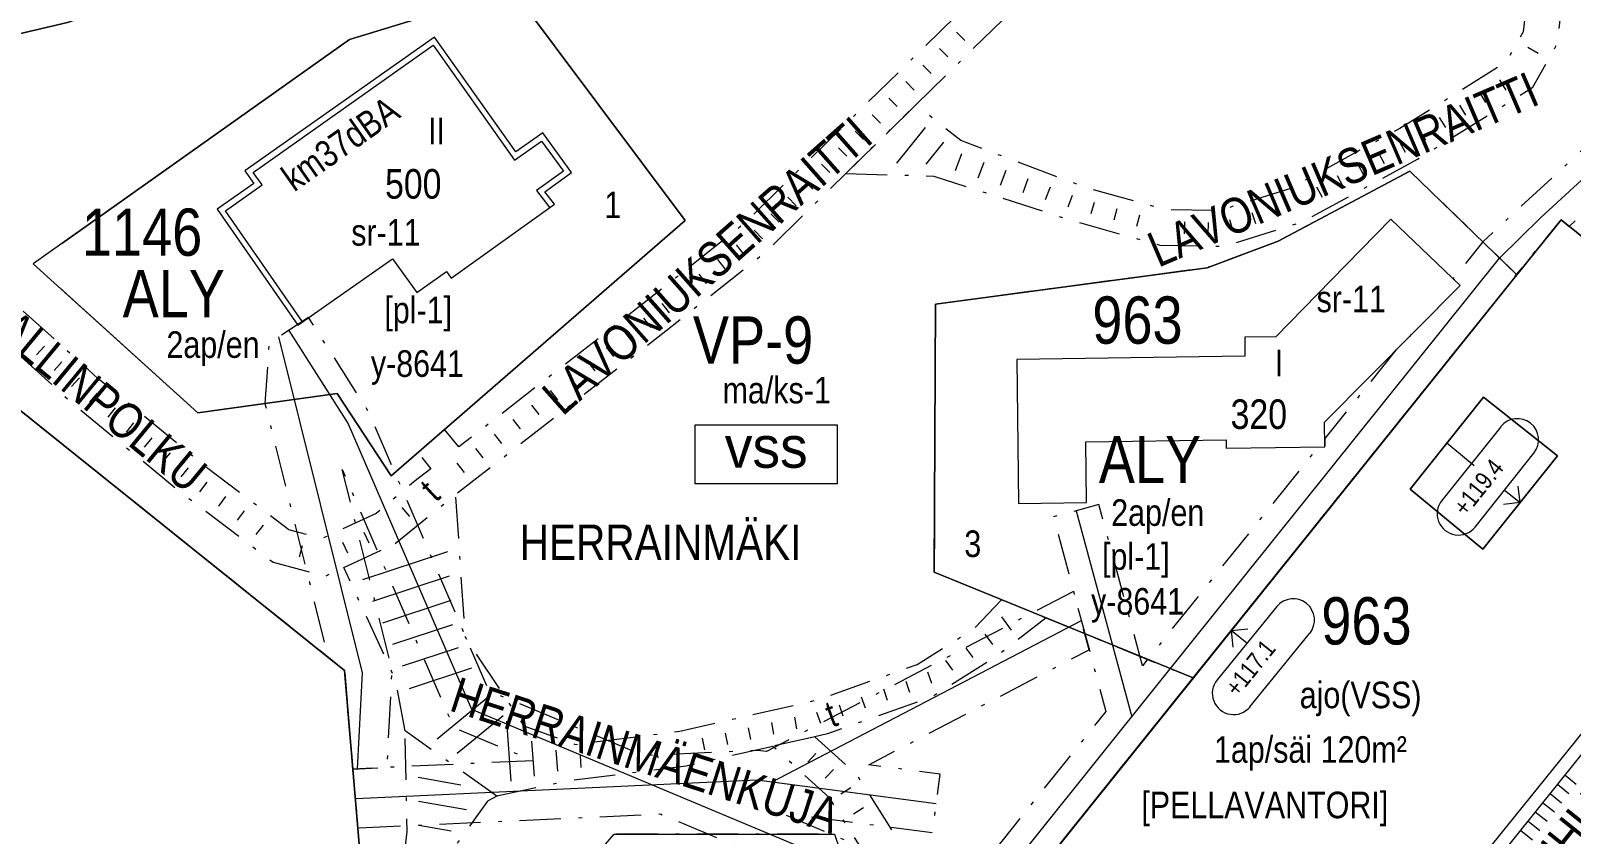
# Model space of a CAD drawing. Header units: metres. Extents: x 24485995 to 24488038, y 6819999 to 6822001.
# Drawn here: x 24487239.2 to 24487369.6, y 6821818.9 to 6821886.9 of the extents above; entities that cross this region are included whole.
import ezdxf
from ezdxf.enums import TextEntityAlignment as Align

# ---------------------------------------------------------------- set-up
doc = ezdxf.new("R2010")
doc.units = ezdxf.units.M
for name, pattern in [('k10040', [10.3, 3.5, -1.5, 0.3, -1.5, 3.5]), ('K10271', [0]), ('k10400', [0]), ('k10rt0', [0]), ('k10vi1', [0]), ('Osoitus_AK', [0])]:
    doc.linetypes.add(name, pattern=pattern)
for name, color, linetype, lineweight in [('AK_AsemakaavaTeksti_Kadun_puistonnimi', 7, 'Continuous', 0), ('AK_AsemakaavaTeksti_Korttelinumero', 7, 'Continuous', 0), ('AK_JohdoillevarattuViiva', 7, 'Continuous', 0), ('AK_Kaavamerkinta_Kayttotarkoitusalue', 7, 'Continuous', 0), ('AK_KayttotarkoitusSymboliViiva_Rautatiealueen_kuvio', 14, 'Continuous', 0), ('AK_KayttotarkoitusSymboliViiva_Virkistysalueen_kuvio_murtoviiva', 7, 'Continuous', 0), ('AK_KayttotarkoitusViiva', 7, 'Continuous', 0), ('AK_LiikennointiTeksti_Autopaikkamerkinta', 7, 'Continuous', 0), ('AK_LiikennointiTeksti_Autopaikkamerkinta_m2', 7, 'Continuous', 0), ('AK_LiikennointiViiva_Polkuviivoitus', 7, 'Continuous', 0), ('AK_MuuAsemakaavaTeksti_Alueenosan_kayttotarkoitus', 7, 'Continuous', 0), ('AK_MuuAsemakaavaTeksti_Erityismaarays', 7, 'Continuous', 0), ('AK_MuuAsemakaavaViiva_alueenosan_raja', 7, 'Continuous', 0), ('AK_MuuAsemakaavaViiva_Merkinnan_Kohdistusnuoli', 7, 'Continuous', 0), ('AK_RakennusalaTeksti_Kerrosala_tai_luku', 7, 'Continuous', 0), ('AK_RakennusalaTeksti_Rakennusoikeus', 7, 'Continuous', 0), ('AK_RakennusalaViiva_Rakennusalan_raja__I_', 7, 'Continuous', 0), ('AK_RakentaminenSymboli_Vaestonsuoja', 7, 'Continuous', 0), ('AK_RakentaminenTeksti_Korkeusmerkinta', 7, 'Continuous', 0), ('AK_RakentaminenTeksti_Korkeusmerkinta_ja_soikio_ja_nuoli', 7, 'Continuous', 0), ('AK_RakentaminenViiva_dB_yms_aaltoviiva', 7, 'Continuous', 0), ('AK_Tontti_Sitova', 7, 'Continuous', 0), ('AK_Tonttinumero', 7, 'Continuous', 0)]:
    doc.layers.add(name, color=color, linetype=linetype, lineweight=lineweight)
doc.styles.add('ArialNarrow', font='ARIALN.TTF')
doc.styles.add('Styledgn000', font='dgn000.shx')

# ---------------------------------------------------------------- blocks, each defined once
blk = doc.blocks.new('VSS')
at = {"layer": 'AK_RakentaminenSymboli_Vaestonsuoja', "color": 7, "linetype": 'Continuous', "lineweight": 13, "extrusion": (0, 0, -1), "flags": 128}
blk.add_lwpolyline([(-6, -2.5), (6, -2.5), (6, 2.5), (-6, 2.5), (-6, -2.5)], dxfattribs=at)
at = {"layer": 'AK_RakentaminenSymboli_Vaestonsuoja', "color": 7, "linetype": 'Continuous', "lineweight": 13, "style": 'Styledgn000'}
blk.add_text('vss', height=3.5, dxfattribs=at).set_placement((0.01, 0.62), align=Align.MIDDLE_CENTER)

msp = doc.modelspace()

# ---------------------------------------------------------------- linework, layer by layer
at = {"layer": 'AK_JohdoillevarattuViiva', "linetype": 'Continuous', "lineweight": 5, "flags": 128}
for points in [[(24487261.06, 6821861.54), (24487266.08, 6821853.63), (24487276.53, 6821829.44), (24487318.76, 6821811.75), (24487334.9, 6821831.87), (24487363.58, 6821867.66), (24487367.05, 6821871.08), (24487379.95, 6821882.93), (24487402.09, 6821903.14), (24487405.75, 6821900.21)], [(24487266.87, 6821824.4), (24487267.28, 6821832.54), (24487260.21, 6821860.98)], [(24487327.72, 6821846.26), (24487332.43, 6821828.8)], [(24487301.93, 6821823.26), (24487328.16, 6821836.96)], [(24487266.76, 6821821.89), (24487300.68, 6821823.45), (24487315.88, 6821821.47)]]:
    msp.add_lwpolyline(points, dxfattribs=at)
at = {"layer": 'AK_KayttotarkoitusSymboliViiva_Rautatiealueen_kuvio', "linetype": 'k10rt0', "lineweight": 9, "flags": 128}
msp.add_lwpolyline([(24486973.74, 6821820.32), (24487023.34, 6821829.8), (24487026.29, 6821830.36), (24487028.7, 6821830.82), (24487033.03, 6821831.97), (24487042.39, 6821834.44), (24487117.72, 6821854.36), (24487121.98, 6821855.49), (24487125.34, 6821856.38), (24487159.87, 6821866.63), (24487185.87, 6821874.36), (24487197.66, 6821877.13), (24487242.3, 6821887.63), (24487291.83, 6821904.85), (24487336.31, 6821913.34), (24487383.89, 6821918.03), (24487411.38, 6821918.41), (24487415.03, 6821918.46), (24487414.98, 6821921.46), (24487461.5, 6821915.68), (24487471.75, 6821914.38), (24487487.67, 6821908.43), (24487519.16, 6821902.87), (24487527.06, 6821901.47), (24487567.17, 6821886), (24487600.39, 6821873.18)], dxfattribs=at)
at = {"layer": 'AK_KayttotarkoitusSymboliViiva_Virkistysalueen_kuvio_murtoviiva', "linetype": 'k10vi1', "lineweight": 9, "flags": 128}
for points in [[(24487320.59, 6821810.85), (24487337.63, 6821832.09), (24487315.7, 6821841.06), (24487315.81, 6821863.75), (24487338.82, 6821866.85), (24487344.83, 6821869.09), (24487355.97, 6821875.03), (24487365.04, 6821866.25), (24487368.78, 6821870.9), (24487373.85, 6821866.84), (24487378.23, 6821872.29), (24487381.35, 6821869.79), (24487386.15, 6821875.78), (24487353.9, 6821912.93), (24487354.24, 6821915.11), (24487336.31, 6821913.34), (24487291.83, 6821904.85), (24487242.3, 6821887.63), (24487197.66, 6821877.13), (24487199.84, 6821869.59), (24487219.75, 6821869.64), (24487241.98, 6821851.81), (24487265.77, 6821832.72), (24487268.76, 6821797.28), (24487270.66, 6821795.67), (24487312.39, 6821760.2), (24487317.17, 6821761.04), (24487305.75, 6821770.95), (24487296.32, 6821782.51), (24487278.23, 6821806.88), (24487288.59, 6821818.86), (24487307.26, 6821818.86), (24487313.1, 6821801.69), (24487317.14, 6821806.31), (24487339.25, 6821788.57), (24487340.94, 6821790.67), (24487321.06, 6821806.63)], [(24487241.84, 6821868.91), (24487266.2, 6821886.19), (24487280, 6821890.41), (24487294.61, 6821870.85), (24487269.72, 6821849.21), (24487265.14, 6821856.2), (24487253.34, 6821854.54), (24487241.62, 6821865.16)]]:
    msp.add_lwpolyline(points, dxfattribs=at)
at = {"layer": 'AK_KayttotarkoitusViiva', "linetype": 'Continuous', "lineweight": 20, "flags": 128}
for points in [[(24487317.17, 6821761.04), (24487312.39, 6821760.2), (24487270.66, 6821795.67), (24487268.76, 6821797.28), (24487265.77, 6821832.72), (24487241.98, 6821851.81), (24487219.75, 6821869.64), (24487199.84, 6821869.59), (24487197.66, 6821877.13), (24487242.3, 6821887.63), (24487291.83, 6821904.85), (24487336.31, 6821913.34), (24487354.24, 6821915.11)], [(24487340.94, 6821790.67), (24487341.88, 6821789.92), (24487396.62, 6821858.14), (24487423.54, 6821891.7)], [(24487239.4, 6821867.17), (24487253.34, 6821854.54), (24487265.14, 6821856.2), (24487269.72, 6821849.21), (24487294.61, 6821870.85), (24487280, 6821890.41), (24487266.2, 6821886.19), (24487239.4, 6821867.17)], [(24487365.04, 6821866.25), (24487355.97, 6821875.03), (24487344.83, 6821869.09), (24487338.82, 6821866.85), (24487315.81, 6821863.75), (24487315.7, 6821841.06), (24487337.63, 6821832.09)], [(24487386.15, 6821875.78), (24487381.35, 6821869.79), (24487378.23, 6821872.29), (24487373.85, 6821866.84), (24487368.78, 6821870.9), (24487365.04, 6821866.25)], [(24487337.63, 6821832.09), (24487365.04, 6821866.25)], [(24487337.63, 6821832.09), (24487318.72, 6821808.51)]]:
    msp.add_lwpolyline(points, dxfattribs=at)
at = {"layer": 'AK_LiikennointiViiva_Polkuviivoitus', "linetype": 'Continuous', "lineweight": 0, "flags": 128}
for points in [[(24487318.29, 6821886.1), (24487317.59, 6821886.81)], [(24487316.86, 6821884.7), (24487316.16, 6821885.41)], [(24487366.84, 6821885), (24487365.97, 6821885.49)], [(24487315.43, 6821883.3), (24487314.73, 6821884.01)], [(24487314, 6821881.9), (24487313.3, 6821882.61)], [(24487364.12, 6821881.9), (24487363.59, 6821882.75)], [(24487362.42, 6821880.84), (24487361.89, 6821881.69)], [(24487312.57, 6821880.5), (24487311.87, 6821881.21)], [(24487360.73, 6821879.78), (24487360.2, 6821880.63)], [(24487311.15, 6821879.1), (24487310.45, 6821879.81)], [(24487312.53, 6821875.7), (24487314.95, 6821878.73)], [(24487359.03, 6821878.72), (24487358.5, 6821879.57)], [(24487309.72, 6821877.7), (24487309.02, 6821878.41)], [(24487315.03, 6821875.63), (24487316.51, 6821877.48)], [(24487355.6, 6821876.61), (24487355.12, 6821877.49)], [(24487357.34, 6821877.66), (24487356.8, 6821878.51)], [(24487308.29, 6821876.3), (24487307.59, 6821877.01)], [(24487317.51, 6821875.07), (24487318.05, 6821876.51)], [(24487353.84, 6821875.66), (24487353.36, 6821876.54)], [(24487306.86, 6821874.9), (24487306.16, 6821875.62)], [(24487319.41, 6821874.46), (24487319.92, 6821875.8)], [(24487321.32, 6821873.85), (24487321.79, 6821875.1)], [(24487352.08, 6821874.7), (24487351.61, 6821875.58)], [(24487305.43, 6821873.5), (24487304.73, 6821874.22)], [(24487323.23, 6821873.23), (24487323.66, 6821874.4)], [(24487325.13, 6821872.62), (24487325.54, 6821873.69)], [(24487348.57, 6821872.79), (24487348.09, 6821873.66)], [(24487350.33, 6821873.74), (24487349.85, 6821874.62)], [(24487304, 6821872.1), (24487303.3, 6821872.82)], [(24487327.04, 6821872.01), (24487327.41, 6821872.99)], [(24487329, 6821871.43), (24487329.27, 6821872.39)], [(24487344.84, 6821871.15), (24487344.54, 6821872.1)], [(24487302.57, 6821870.7), (24487301.87, 6821871.42)], [(24487330.93, 6821870.89), (24487331.2, 6821871.85)], [(24487332.85, 6821870.36), (24487333.12, 6821871.32)], [(24487341.02, 6821869.95), (24487340.72, 6821870.9)], [(24487342.93, 6821870.55), (24487342.63, 6821871.5)], [(24487301.15, 6821869.3), (24487300.45, 6821870.02)], [(24487336.9, 6821869.73), (24487336.92, 6821870.73)], [(24487338.9, 6821869.69), (24487338.92, 6821870.69)], [(24487299.57, 6821867.99), (24487298.95, 6821868.78)], [(24487298, 6821866.75), (24487297.38, 6821867.53)], [(24487296.43, 6821865.51), (24487295.81, 6821866.29)], [(24487294.86, 6821864.27), (24487294.24, 6821865.05)], [(24487293.3, 6821863.03), (24487292.67, 6821863.81)], [(24487291.72, 6821861.79), (24487291.11, 6821862.58)], [(24487290.14, 6821860.56), (24487289.53, 6821861.35)], [(24487240.35, 6821860.21), (24487239.68, 6821859.47)], [(24487288.56, 6821859.33), (24487287.95, 6821860.12)], [(24487241.83, 6821858.87), (24487241.17, 6821858.13)], [(24487286.98, 6821858.1), (24487286.37, 6821858.89)], [(24487243.32, 6821857.53), (24487242.65, 6821856.79)], [(24487285.41, 6821856.87), (24487284.79, 6821857.66)], [(24487244.81, 6821856.23), (24487244.18, 6821855.46)], [(24487282.25, 6821854.42), (24487281.63, 6821855.21)], [(24487283.83, 6821855.65), (24487283.21, 6821856.44)], [(24487246.36, 6821854.97), (24487245.72, 6821854.19)], [(24487280.67, 6821853.19), (24487280.06, 6821853.98)], [(24487247.9, 6821853.7), (24487247.27, 6821852.92)], [(24487279.09, 6821851.96), (24487278.48, 6821852.75)], [(24487249.45, 6821852.43), (24487248.81, 6821851.65)], [(24487277.51, 6821850.73), (24487276.9, 6821851.52)], [(24487250.99, 6821851.16), (24487250.36, 6821850.39)], [(24487275.93, 6821849.51), (24487275.32, 6821850.3)], [(24487252.54, 6821849.89), (24487251.91, 6821849.12)], [(24487254.1, 6821848.67), (24487253.49, 6821847.87)], [(24487255.69, 6821847.46), (24487255.09, 6821846.66)], [(24487257.28, 6821846.25), (24487256.68, 6821845.45)], [(24487270.62, 6821846.54), (24487271.27, 6821845.76)], [(24487258.88, 6821845.04), (24487258.27, 6821844.24)], [(24487265.59, 6821843.6), (24487266.01, 6821842.7)], [(24487267.4, 6821844.45), (24487267.82, 6821843.54)], [(24487262.19, 6821843.3), (24487261.93, 6821842.34)], [(24487274.48, 6821842.77), (24487267.28, 6821840.4)], [(24487274.62, 6821840.71), (24487268.13, 6821838.57)], [(24487274.76, 6821838.65), (24487268.97, 6821836.74)], [(24487321.4, 6821837.26), (24487322.22, 6821836.14)], [(24487274.9, 6821836.59), (24487269.82, 6821834.92)], [(24487320, 6821835.79), (24487320.64, 6821834.92)], [(24487275.38, 6821834.64), (24487270.66, 6821833.09)], [(24487318.37, 6821834.63), (24487318.96, 6821833.82)], [(24487316.67, 6821833.57), (24487317.26, 6821832.76)], [(24487276.53, 6821832.91), (24487271.25, 6821831.18)], [(24487313.29, 6821831.83), (24487313.62, 6821830.89)], [(24487315.14, 6821832.61), (24487315.47, 6821831.64)], [(24487278.08, 6821830.57), (24487273.62, 6821826.9)], [(24487309.52, 6821830.49), (24487309.85, 6821829.55)], [(24487311.41, 6821831.16), (24487311.73, 6821830.22)], [(24487305.74, 6821829.2), (24487306.07, 6821828.25)], [(24487307.64, 6821829.82), (24487307.96, 6821828.88)], [(24487279.19, 6821828.89), (24487275.31, 6821825.7)], [(24487279.49, 6821828.43), (24487279.84, 6821823.36)], [(24487299.96, 6821827.88), (24487300.14, 6821826.89)], [(24487301.91, 6821828.32), (24487302.09, 6821827.34)], [(24487303.86, 6821828.77), (24487304.04, 6821827.78)], [(24487281.61, 6821826.73), (24487281.82, 6821823.77)], [(24487296.05, 6821826.99), (24487296.24, 6821826)], [(24487298.01, 6821827.43), (24487298.19, 6821826.45)], [(24487283.67, 6821825.99), (24487283.79, 6821824.19)], [(24487285.71, 6821825.52), (24487285.78, 6821824.52)], [(24487292.11, 6821826.32), (24487292.29, 6821825.33)], [(24487305, 6821824.95), (24487305.69, 6821825.68)], [(24487306.48, 6821823.61), (24487307.17, 6821824.34)], [(24487370.06, 6821823.08), (24487369.1, 6821823.85)], [(24487271.99, 6821823.68), (24487275.61, 6821823.03)], [(24487307.79, 6821822.28), (24487308.63, 6821822.81)], [(24487369.45, 6821822.29), (24487368.47, 6821823.07)], [(24487276.11, 6821820.91), (24487272.03, 6821821.64)], [(24487368.22, 6821820.71), (24487367.22, 6821821.51)], [(24487368.83, 6821821.5), (24487367.85, 6821822.29)], [(24487308.86, 6821820.59), (24487309.7, 6821821.13)], [(24487366.99, 6821819.13), (24487365.97, 6821819.95)], [(24487367.6, 6821819.92), (24487366.6, 6821820.73)], [(24487274.8, 6821819.11), (24487272.07, 6821819.6)], [(24487366.37, 6821818.35), (24487365.35, 6821819.17)]]:
    msp.add_lwpolyline(points, dxfattribs=at)
at = {"layer": 'AK_MuuAsemakaavaViiva_alueenosan_raja', "linetype": 'k10040', "lineweight": 5, "flags": 128}
for points in [[(24487354.24, 6821915.11), (24487353.9, 6821912.93), (24487386.15, 6821875.78), (24487381.35, 6821869.79), (24487378.23, 6821872.29), (24487373.85, 6821866.84), (24487368.78, 6821870.9), (24487365.04, 6821866.25), (24487355.97, 6821875.03), (24487344.83, 6821869.09), (24487338.82, 6821866.85), (24487315.81, 6821863.75), (24487315.7, 6821841.06), (24487337.63, 6821832.09), (24487318.72, 6821808.51), (24487340.94, 6821790.67), (24487339.25, 6821788.57), (24487317.14, 6821806.31), (24487313.1, 6821801.69), (24487307.26, 6821818.86), (24487288.59, 6821818.86), (24487278.23, 6821806.88), (24487296.32, 6821782.51), (24487305.75, 6821770.95), (24487317.17, 6821761.04), (24487312.39, 6821760.2), (24487270.66, 6821795.67), (24487268.76, 6821797.28), (24487265.77, 6821832.72), (24487241.98, 6821851.81), (24487219.75, 6821869.64), (24487199.84, 6821869.59), (24487197.66, 6821877.13), (24487242.3, 6821887.63), (24487291.83, 6821904.85), (24487336.31, 6821913.34), (24487354.24, 6821915.11)], [(24487308.22, 6821874.83), (24487315.66, 6821874.61), (24487327.62, 6821870.77), (24487334.82, 6821868.77), (24487340.28, 6821868.67), (24487346.96, 6821870.77), (24487356.63, 6821876.04), (24487366.39, 6821882.14), (24487368.48, 6821885.88), (24487368.96, 6821890.07), (24487367.65, 6821894.53), (24487366.03, 6821897.16), (24487362.94, 6821901.63), (24487360.85, 6821904.86), (24487358.07, 6821907.22), (24487353.32, 6821909.8)], [(24487347.89, 6821907.87), (24487350.72, 6821907.55), (24487353.79, 6821906.44), (24487356.27, 6821904.82), (24487358.57, 6821902.86), (24487360.45, 6821899.96), (24487363.52, 6821895.52), (24487364.89, 6821893.3), (24487365.91, 6821889.81), (24487365.57, 6821886.82), (24487364.14, 6821884.27), (24487355.12, 6821878.63), (24487345.78, 6821873.54), (24487339.84, 6821871.68), (24487335.26, 6821871.76), (24487328.55, 6821873.63), (24487317.95, 6821877.61), (24487314.15, 6821880.65), (24487308.22, 6821874.83)], [(24487314.15, 6821880.65), (24487321.99, 6821888.32), (24487334.29, 6821899.33), (24487342.15, 6821905.22), (24487347.89, 6821907.87)], [(24487281.75, 6821825.08), (24487266.47, 6821824.38), (24487266.9, 6821819.4), (24487292.52, 6821820.57), (24487308.05, 6821814.07), (24487306.65, 6821813.01), (24487306.34, 6821807.75), (24487312.31, 6821812.28), (24487315.06, 6821811.13), (24487308.29, 6821792.67), (24487301.47, 6821804.21), (24487296.64, 6821804.45), (24487303.93, 6821792.68), (24487293.92, 6821790.5), (24487281.31, 6821796.61), (24487267.36, 6821813.91), (24487268.11, 6821805.01), (24487278.12, 6821792.6), (24487293.3, 6821785.24), (24487306.73, 6821788.17), (24487307.13, 6821787.53), (24487310.61, 6821787.39), (24487318.76, 6821809.58), (24487319.37, 6821809.33), (24487337.63, 6821832.09), (24487365.04, 6821866.25), (24487364.87, 6821866.1), (24487368.78, 6821870.9), (24487369.47, 6821870.35), (24487381.35, 6821881.32), (24487401.45, 6821900.46), (24487404.18, 6821898.26), (24487407.31, 6821902.16), (24487401.95, 6821906.46), (24487378.72, 6821884.34), (24487362.15, 6821869.04), (24487359.65, 6821865.92), (24487360.24, 6821865.35), (24487354.76, 6821859.82), (24487348.78, 6821852.37), (24487348.78, 6821851.66), (24487348.2, 6821851.65), (24487334.51, 6821834.59), (24487333.34, 6821833.12), (24487329.65, 6821846.78), (24487325.79, 6821845.74), (24487330.24, 6821829.26), (24487318.14, 6821814.18), (24487302.63, 6821820.67), (24487315.56, 6821819), (24487316.2, 6821823.95), (24487310.16, 6821824.74), (24487328.83, 6821834.49), (24487327.49, 6821839.43), (24487301.51, 6821825.86), (24487300.78, 6821825.96), (24487291.08, 6821825.51), (24487278.02, 6821830.98), (24487267.85, 6821854.57), (24487262.73, 6821862.63), (24487259.38, 6821860.45), (24487259.03, 6821855.34), (24487264.38, 6821833.84), (24487265.77, 6821832.72), (24487266.47, 6821824.38), (24487269.38, 6821824.52), (24487269.79, 6821832.78), (24487265.57, 6821849.76), (24487275.01, 6821827.9), (24487281.75, 6821825.08)], [(24487327.53, 6821897.3), (24487319.93, 6821890.51), (24487299.5, 6821870.49), (24487291.13, 6821863.86), (24487275.45, 6821851.66), (24487274.24, 6821853.15), (24487271.98, 6821851.18), (24487273.08, 6821849.82), (24487271.65, 6821848.71), (24487268.44, 6821846.03), (24487263.84, 6821843.89), (24487261.06, 6821844.64), (24487253.85, 6821850.11), (24487244.92, 6821857.44), (24487234.17, 6821867.12), (24487225.34, 6821872.12), (24487217.79, 6821874.46), (24487213.58, 6821875.26), (24487208.58, 6821875.61), (24487198.25, 6821875.09), (24487199.84, 6821869.59), (24487209.21, 6821871.66), (24487213.87, 6821871.83), (24487224.15, 6821869.35), (24487232.41, 6821864.67), (24487242.96, 6821855.17), (24487251.99, 6821847.75), (24487259.72, 6821841.9), (24487264.12, 6821840.71), (24487265.7, 6821841.45)], [(24487308.22, 6821874.83), (24487314.15, 6821880.65)], [(24487270.06, 6821843.48), (24487275.16, 6821847.63), (24487292.98, 6821861.5), (24487301.49, 6821868.24), (24487308.22, 6821874.83)], [(24487199.77, 6821821.57), (24487206.79, 6821815.94), (24487210.55, 6821820.62), (24487248.38, 6821790.27), (24487257.14, 6821801.19), (24487267.28, 6821793.05), (24487258.52, 6821782.13), (24487254.76, 6821777.45), (24487262.55, 6821771.19), (24487266.32, 6821775.87), (24487309.8, 6821740.99), (24487318.54, 6821751.88), (24487329.45, 6821743.11), (24487330.26, 6821744.12), (24487312.39, 6821760.2), (24487268.76, 6821797.28), (24487265.77, 6821832.72), (24487233.4, 6821858.69), (24487219.63, 6821841.53), (24487211.84, 6821847.79), (24487203.08, 6821836.87), (24487208.54, 6821832.49), (24487199.77, 6821821.57)], [(24487270.06, 6821843.48), (24487275.16, 6821847.63), (24487275.97, 6821835.57), (24487280.96, 6821828.03), (24487285.29, 6821826.47), (24487294.17, 6821827.58), (24487305.83, 6821830.24), (24487314.27, 6821833.24), (24487319.04, 6821836.24), (24487321.41, 6821838.72), (24487325.18, 6821837.18), (24487320.95, 6821833.89), (24487315.58, 6821830.52), (24487306.67, 6821827.36), (24487305.6, 6821827.11)], [(24487265.7, 6821841.45), (24487270.06, 6821843.48)], [(24487270.9, 6821827.61), (24487270.1, 6821831.92), (24487265.7, 6821841.45)], [(24487278.66, 6821822.09), (24487277.88, 6821821.66), (24487274.93, 6821817.58), (24487274.15, 6821811.35), (24487274.34, 6821806.79), (24487274.92, 6821804.48), (24487277.44, 6821800.33), (24487282.56, 6821795.78), (24487288.61, 6821789.97), (24487293.55, 6821784.91), (24487295.75, 6821782.3), (24487299.43, 6821778.27), (24487305.56, 6821770.88), (24487316.02, 6821760.83), (24487312.97, 6821760.3), (24487303.73, 6821769.17), (24487297.54, 6821776.63), (24487293.88, 6821780.65), (24487291.69, 6821783.23), (24487286.85, 6821788.2), (24487279.91, 6821792.79), (24487274.34, 6821797.74), (24487271.19, 6821802.92), (24487270.36, 6821806.21), (24487270.14, 6821811.51), (24487271.08, 6821819.09), (24487270.9, 6821827.61)], [(24487278.66, 6821822.09), (24487270.9, 6821827.61)], [(24487305.6, 6821827.11), (24487302.04, 6821826.3)], [(24487305.6, 6821827.11), (24487309.12, 6821823.91), (24487312.79, 6821818.13), (24487314.03, 6821813.51), (24487315.63, 6821807.52)], [(24487302.04, 6821826.3), (24487294.7, 6821824.62), (24487284.95, 6821823.41), (24487278.66, 6821822.09)], [(24487317.14, 6821806.31), (24487313.1, 6821801.69), (24487312.15, 6821804.5), (24487312.72, 6821806.79), (24487310.01, 6821816.91), (24487306.8, 6821821.97), (24487302.04, 6821826.3)]]:
    msp.add_lwpolyline(points, dxfattribs=at)
at = {"layer": 'AK_MuuAsemakaavaViiva_Merkinnan_Kohdistusnuoli', "linetype": 'Osoitus_AK', "lineweight": 5, "flags": 128}
msp.add_lwpolyline([(24487361.41, 6821850.06), (24487359.11, 6821851.99)], dxfattribs=at)
at = {"layer": 'AK_RakennusalaViiva_Rakennusalan_raja__I_', "linetype": 'K10271', "lineweight": 9, "flags": 128}
for points in [[(24487273.39, 6821886.39), (24487257.34, 6821875.04), (24487258.1, 6821873.99), (24487254.99, 6821871.8), (24487261.81, 6821861.99), (24487269.82, 6821867.61), (24487271.88, 6821864.74), (24487274.39, 6821866.54), (24487274.79, 6821865.97), (24487283.54, 6821872.22), (24487282.73, 6821873.27), (24487285, 6821874.9), (24487282.57, 6821878.27), (24487280.28, 6821876.65), (24487273.39, 6821886.39)], [(24487395.63, 6821858.51), (24487381.55, 6821870.05), (24487381.34, 6821869.79), (24487378.22, 6821872.3), (24487373.84, 6821866.84), (24487368.77, 6821870.9), (24487358.54, 6821858.14), (24487318.71, 6821808.51), (24487340.94, 6821790.67), (24487395.34, 6821858.14), (24487395.63, 6821858.51)], [(24487354.36, 6821870.96), (24487349.33, 6821865.81), (24487344.63, 6821861), (24487342, 6821860.97), (24487342.01, 6821859.35), (24487322.69, 6821859.07), (24487322.84, 6821846.88), (24487328.6, 6821846.96), (24487328.53, 6821852.1), (24487340.41, 6821852.26), (24487340.42, 6821851.55), (24487348.78, 6821851.66), (24487348.76, 6821853.77), (24487360.24, 6821865.35), (24487354.36, 6821870.96)], [(24487254.76, 6821777.45), (24487262.55, 6821771.19), (24487266.32, 6821775.87), (24487267.88, 6821774.62), (24487303.56, 6821745.99), (24487309.8, 6821740.99), (24487312.18, 6821743.96), (24487318.54, 6821751.88), (24487327.9, 6821744.36), (24487329.45, 6821743.11), (24487330.26, 6821744.12), (24487312.39, 6821760.2), (24487268.76, 6821797.28), (24487265.77, 6821832.72), (24487234.08, 6821858.15), (24487233.4, 6821858.69), (24487232.97, 6821858.15), (24487227.77, 6821851.67), (24487219.63, 6821841.53), (24487217.1, 6821843.57), (24487211.84, 6821847.79), (24487203.08, 6821836.87), (24487208.54, 6821832.49), (24487199.77, 6821821.57), (24487206.79, 6821815.94), (24487210.55, 6821820.62), (24487212.11, 6821819.37), (24487248.38, 6821790.27), (24487257.14, 6821801.19), (24487265.72, 6821794.3), (24487267.28, 6821793.05), (24487258.52, 6821782.13), (24487254.76, 6821777.45)], [(24487368.48, 6821850.91), (24487362.16, 6821842.99), (24487356, 6821848.1), (24487362.21, 6821855.88), (24487368.48, 6821850.91)], [(24487368.48, 6821850.91), (24487362.21, 6821855.88), (24487356, 6821848.1), (24487362.16, 6821842.99), (24487368.48, 6821850.91)]]:
    msp.add_lwpolyline(points, dxfattribs=at)
at = {"layer": 'AK_RakentaminenTeksti_Korkeusmerkinta_ja_soikio_ja_nuoli', "linetype": 'Continuous', "lineweight": 5, "flags": 128}
for points in [[(24487363.67, 6821853.38), (24487358.68, 6821847.12)], [(24487361.5, 6821844.88), (24487366.48, 6821851.13)], [(24487363.99, 6821848.01), (24487365.32, 6821846.95)], [(24487365.32, 6821846.95), (24487365.16, 6821848.35)], [(24487365.32, 6821846.95), (24487363.91, 6821846.79)], [(24487344.7, 6821838.14), (24487339.65, 6821831.93)], [(24487340.86, 6821836.11), (24487342.27, 6821836.25)], [(24487340.86, 6821836.11), (24487341, 6821834.7)], [(24487342.18, 6821835.03), (24487340.86, 6821836.11)], [(24487342.44, 6821829.66), (24487347.49, 6821835.86)]]:
    msp.add_lwpolyline(points, dxfattribs=at)
at = {"layer": 'AK_RakentaminenTeksti_Korkeusmerkinta_ja_soikio_ja_nuoli', "linetype": 'Continuous', "lineweight": 5}
for centre, start, end in [((24487365.08, 6821852.26), 321.4229, 141.4229), ((24487360.09, 6821846), 141.4229, 321.4229), ((24487346.1, 6821837), 320.8498, 140.8498), ((24487341.05, 6821830.79), 140.8498, 320.8498)]:
    msp.add_arc(centre, 1.8, start, end, dxfattribs=at)
at = {"layer": 'AK_RakentaminenViiva_dB_yms_aaltoviiva', "linetype": 'k10400', "lineweight": 0, "flags": 128}
msp.add_lwpolyline([(24487262.22, 6821862.27), (24487255.68, 6821871.67), (24487258.8, 6821873.87), (24487258.04, 6821874.92), (24487273.27, 6821885.69), (24487280.17, 6821875.96), (24487282.46, 6821877.58), (24487284.3, 6821875.02), (24487282.03, 6821873.39), (24487283.15, 6821871.91)], dxfattribs=at)
at = {"layer": 'AK_Tontti_Sitova', "linetype": 'Continuous', "lineweight": 9, "flags": 128}
for points in [[(24487253.34, 6821854.54), (24487265.14, 6821856.2), (24487269.72, 6821849.21), (24487294.61, 6821870.85), (24487280, 6821890.41), (24487266.2, 6821886.19), (24487239.4, 6821867.17), (24487253.34, 6821854.54)], [(24487365.04, 6821866.25), (24487355.97, 6821875.03), (24487344.83, 6821869.09), (24487338.82, 6821866.85), (24487315.81, 6821863.75), (24487315.7, 6821841.06), (24487337.63, 6821832.09), (24487365.04, 6821866.25)]]:
    msp.add_lwpolyline(points, dxfattribs=at)

# ---------------------------------------------------------------- block references
at = {"layer": 'AK_RakentaminenSymboli_Vaestonsuoja', "color": 7, "lineweight": 5}
msp.add_blockref('VSS', (24487301.47, 6821851.03), dxfattribs=at)

# ---------------------------------------------------------------- texts
at = {"layer": 'AK_AsemakaavaTeksti_Kadun_puistonnimi', "linetype": 'Continuous', "lineweight": 5, "style": 'ArialNarrow'}
for s, rotation, p in [('LAVONIUKSENRAITTI', 23.2154, (24487334.67, 6821866.83)), ('LAVONIUKSENRAITTI', 41.4629, (24487284.23, 6821854.21)), ('VALUMALLINPOLKU', 320.4274, (24487227, 6821868.68)), ('KIHLMANINRAITTI', 51.3244, (24487367.76, 6821814.21)), ('HERRAINMÄENKUJA', 342.0701, (24487274.53, 6821829.37))]:
    msp.add_text(s, height=3, rotation=rotation, dxfattribs=at).set_placement(p)
msp.add_text('HERRAINMÄKI', height=3, dxfattribs=at).set_placement((24487280.6, 6821842.09))
at = {"layer": 'AK_AsemakaavaTeksti_Korttelinumero', "linetype": 'Continuous', "lineweight": 5, "style": 'ArialNarrow'}
for s, p in [('1146', (24487243.53, 6821867.86)), ('963', (24487329.09, 6821860.41)), ('963', (24487348.48, 6821834.93))]:
    msp.add_text(s, height=4, dxfattribs=at).set_placement(p)
at = {"layer": 'AK_Kaavamerkinta_Kayttotarkoitusalue', "linetype": 'Continuous', "lineweight": 0, "style": 'ArialNarrow'}
for s, p in [('ALY', (24487246.98, 6821862.65)), ('VP-9', (24487295.27, 6821858.72)), ('ALY', (24487329.64, 6821848.6))]:
    msp.add_text(s, height=4, dxfattribs=at).set_placement(p)
at = {"layer": 'AK_LiikennointiTeksti_Autopaikkamerkinta', "linetype": 'Continuous', "lineweight": 0, "style": 'ArialNarrow'}
for s, p in [('[pl-1]', (24487269.14, 6821862.14)), ('2ap/en', (24487250.69, 6821859.21)), ('2ap/en', (24487330.69, 6821844.98)), ('[pl-1]', (24487329.91, 6821841.26))]:
    msp.add_text(s, height=2.25, dxfattribs=at).set_placement(p)
at = {"layer": 'AK_LiikennointiTeksti_Autopaikkamerkinta_m2', "linetype": 'Continuous', "lineweight": 0, "style": 'ArialNarrow'}
msp.add_text('1ap/säi 120m²', height=2.25, dxfattribs=at).set_placement((24487339.39, 6821824.91))
at = {"layer": 'AK_MuuAsemakaavaTeksti_Alueenosan_kayttotarkoitus', "linetype": 'Continuous', "lineweight": 0, "style": 'ArialNarrow'}
for s, p in [('sr-11', (24487266.34, 6821868.72)), ('sr-11', (24487348.08, 6821863.08)), ('ma/ks-1', (24487297.78, 6821855.35))]:
    msp.add_text(s, height=2.25, dxfattribs=at).set_placement(p)
for rotation, p in [(43.2385, (24487273.5, 6821846.91)), (20.0421, (24487307.02, 6821827.87))]:
    msp.add_text('t', height=2.25, rotation=rotation, dxfattribs=at).set_placement(p)
at = {"layer": 'AK_MuuAsemakaavaTeksti_Erityismaarays', "linetype": 'Continuous', "lineweight": 0, "style": 'ArialNarrow'}
msp.add_text('km37dBA', height=2.25, rotation=35.1715, dxfattribs=at).set_placement((24487261.5, 6821873.22))
for s, p in [('y-8641', (24487268, 6821857.6)), ('y-8641', (24487328.98, 6821837.46)), ('ajo(VSS)', (24487346.65, 6821829.53)), ('[PELLAVANTORI]', (24487333.24, 6821820.21))]:
    msp.add_text(s, height=2.25, dxfattribs=at).set_placement(p)
at = {"layer": 'AK_RakennusalaTeksti_Kerrosala_tai_luku', "linetype": 'Continuous', "lineweight": 0, "style": 'ArialNarrow'}
for s, p in [('II', (24487272.84, 6821877.3)), ('I', (24487344.54, 6821857.65))]:
    msp.add_text(s, height=2.25, dxfattribs=at).set_placement(p)
at = {"layer": 'AK_RakennusalaTeksti_Rakennusoikeus', "linetype": 'Continuous', "lineweight": 0, "style": 'ArialNarrow'}
for s, p in [('500', (24487269.2, 6821872.7)), ('320', (24487340.8, 6821853.19))]:
    msp.add_text(s, height=2.5, dxfattribs=at).set_placement(p)
at = {"layer": 'AK_RakentaminenTeksti_Korkeusmerkinta', "linetype": 'Continuous', "lineweight": 0, "style": 'ArialNarrow'}
for s, rotation, p in [('+119.4', 51.423, (24487360.71, 6821845.71)), ('+117.1', 51.2568, (24487341.39, 6821830.41))]:
    msp.add_text(s, height=1.5, rotation=rotation, dxfattribs=at).set_placement(p)
at = {"layer": 'AK_Tonttinumero', "linetype": 'Continuous', "lineweight": 0, "style": 'ArialNarrow'}
for s, p in [('1', (24487287.77, 6821871.05)), ('3', (24487318.25, 6821842.34))]:
    msp.add_text(s, height=2.25, dxfattribs=at).set_placement(p)

doc.saveas('drawing.dxf')
